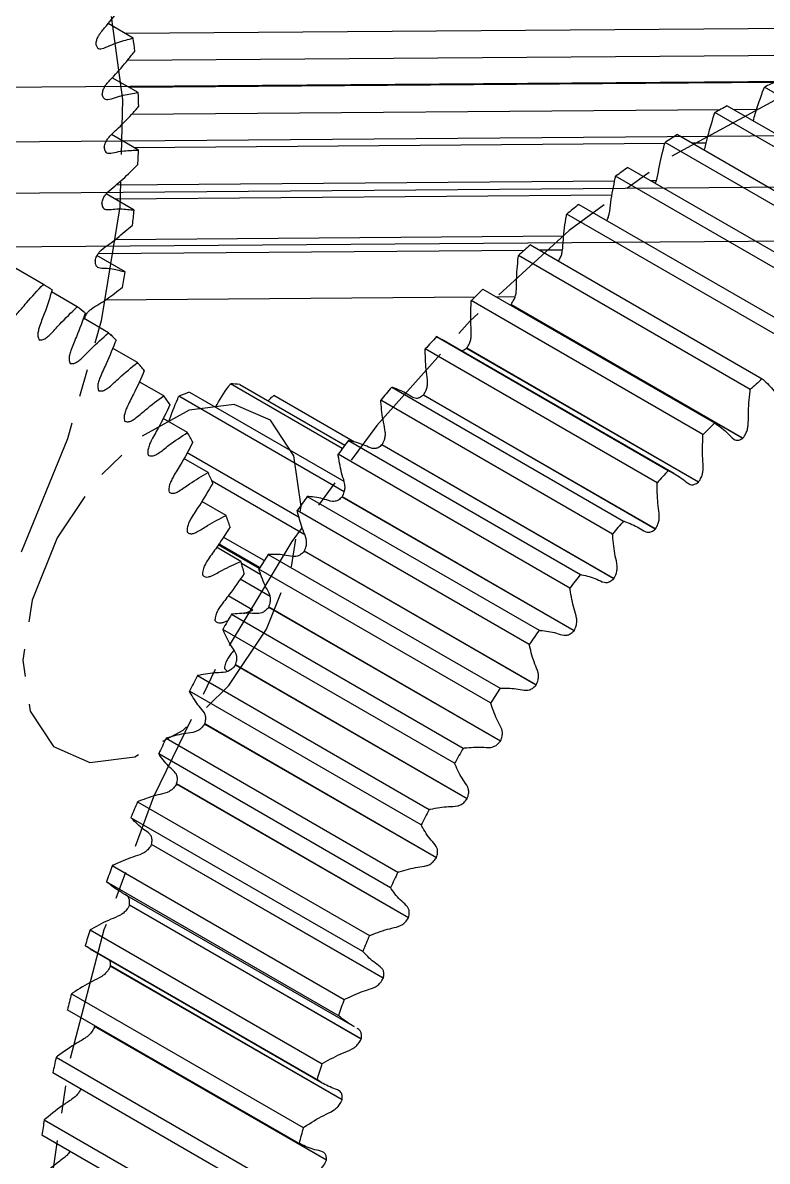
# Model space of a CAD drawing. Header units: millimetres. Extents: x 0 to 1189, y 0 to 841.
# Drawn here: x 622.8 to 690.9, y 403.9 to 508.1 of the extents above; entities that cross this region are included whole.
import ezdxf

# ---------------------------------------------------------------- set-up
doc = ezdxf.new("R2010")
doc.units = ezdxf.units.MM
doc.linetypes.add('CENTERX2', pattern=[20.32, 12.7, -2.54, 2.54, -2.54])

msp = doc.modelspace()

# ---------------------------------------------------------------- linework, layer by layer
at = {"color": 7, "linetype": 'Continuous', "lineweight": 25}
for p, q in [((632.89, 506.68), (630.59, 508.01)), ((632.13, 507.12), (775.05, 508.23)), ((632.36, 504.65), (699.39, 505.17)), ((633.34, 501.69), (630.97, 503.05)), ((691.56, 502.61), (632.53, 502.16)), ((711.86, 489.94), (690.64, 502.19)), ((686.56, 500.11), (632.72, 499.69)), ((687.24, 500.48), (708.45, 488.23)), ((689.94, 500.13), (687.86, 500.12)), ((707.32, 487.61), (686.1, 499.86)), ((633.37, 496.43), (630.91, 497.85)), ((681.53, 497.03), (632.97, 496.65)), ((702.77, 484.89), (681.56, 497.13)), ((682.69, 497.85), (703.9, 485.6)), ((685.3, 497.06), (684.07, 497.05)), ((624.67, 484.14), (603.45, 496.38)), ((698.25, 481.78), (677.03, 494.03)), ((678.16, 494.84), (699.37, 482.59)), ((676.94, 493.57), (631.29, 493.22)), ((680.76, 493.6), (680.3, 493.6)), ((632.97, 490.94), (630.41, 492.42)), ((676.71, 492.3), (631.23, 491.95)), ((673.66, 491.46), (694.87, 479.22)), ((693.76, 478.32), (672.55, 490.57)), ((631.22, 488.25), (672.29, 488.57)), ((669.23, 487.75), (690.44, 475.5)), ((632.16, 485.28), (629.57, 486.77)), ((629.7, 486.98), (668.7, 487.28)), ((689.35, 474.52), (668.13, 486.77)), ((670.02, 487.29), (672.16, 487.31)), ((627.76, 482.09), (625.4, 483.45)), ((664.88, 483.7), (686.09, 471.46)), ((630.33, 482.74), (664.17, 483)), ((685.02, 470.4), (663.81, 482.65)), ((666.07, 483.01), (667.84, 483.03)), ((688.66, 470.05), (667.45, 482.3)), ((688.68, 470.07), (667.46, 482.31)), ((630.63, 479.7), (628.32, 481.04)), ((630.94, 479.48), (630.75, 479.59)), ((660.64, 479.36), (681.85, 467.11)), ((633.28, 476.98), (631, 478.29)), ((680.82, 465.98), (659.6, 478.23)), ((682.35, 466.84), (661.14, 479.09)), ((684.6, 466.04), (663.39, 478.28)), ((684.62, 466.05), (663.4, 478.3)), ((635.68, 473.94), (633.44, 475.23)), ((638.02, 474.29), (652.17, 466.12)), ((652.02, 469.12), (641.78, 475.03)), ((642.63, 474.99), (652.26, 469.43)), ((656.54, 474.73), (677.75, 462.48)), ((680.67, 461.76), (659.46, 474.01)), ((652.2, 465.16), (637.07, 473.9)), ((653.13, 469.69), (645.74, 473.96)), ((676.75, 461.29), (655.54, 473.54)), ((680.66, 461.74), (659.45, 473.99)), ((637.84, 470.58), (635.61, 471.87)), ((652.59, 469.85), (673.8, 457.6)), ((676.86, 457.2), (655.64, 469.45)), ((676.87, 457.22), (655.66, 469.47)), ((639.74, 466.93), (637.52, 468.21)), ((637.82, 468.75), (648.08, 462.83)), ((672.84, 456.35), (651.63, 468.6)), ((648.58, 461.23), (640.11, 466.12)), ((648.81, 464.74), (670.03, 452.49)), ((673.22, 452.44), (652, 464.68)), ((673.23, 452.45), (652.01, 464.7)), ((641.38, 462.99), (639.16, 464.27)), ((669.12, 451.19), (647.9, 463.44)), ((644.87, 458.86), (641.13, 461.02)), ((642.74, 458.79), (640.52, 460.08)), ((644.42, 458.14), (640.67, 460.31)), ((644.48, 458.24), (640.73, 460.4)), ((645.24, 459.43), (666.45, 447.19)), ((669.75, 447.47), (648.54, 459.72)), ((669.76, 447.49), (648.55, 459.74)), ((642.79, 458.63), (644.57, 457.6)), ((665.59, 445.84), (644.38, 458.08)), ((645.41, 455.59), (642.67, 457.17)), ((643.83, 454.34), (641.58, 455.64)), ((643.01, 454.01), (643.83, 454.34)), ((666.49, 442.34), (645.28, 454.58)), ((666.5, 442.35), (645.29, 454.6)), ((641.88, 453.96), (663.09, 441.71)), ((662.29, 440.32), (641.08, 452.57)), ((663.44, 437.05), (642.23, 449.3)), ((663.45, 437.07), (642.24, 449.32)), ((638.76, 448.34), (659.97, 436.09)), ((641.23, 448.99), (641.44, 448.78)), ((659.23, 434.67), (638.02, 446.92)), ((660.63, 431.66), (639.42, 443.9)), ((660.64, 431.67), (639.43, 443.92)), ((635.89, 442.61), (657.1, 430.36)), ((656.43, 428.92), (635.22, 441.17)), ((658.08, 426.19), (636.86, 438.44)), ((658.07, 426.17), (636.86, 438.42)), ((633.29, 436.8), (654.5, 424.55)), ((653.9, 423.1), (632.68, 435.34)), ((655.78, 420.65), (634.56, 432.9)), ((655.77, 420.64), (634.56, 432.88)), ((630.97, 430.95), (652.18, 418.7)), ((651.65, 417.24), (630.44, 429.48)), ((631.87, 428.46), (653.09, 416.22)), ((653.74, 415.07), (632.53, 427.32)), ((653.75, 415.09), (632.54, 427.34)), ((628.95, 425.08), (650.16, 412.83)), ((649.7, 411.37), (628.49, 423.62)), ((628.95, 423.33), (650.16, 411.09)), ((652.01, 409.51), (630.79, 421.76)), ((652.01, 409.53), (630.8, 421.78)), ((627.23, 419.22), (648.44, 406.98)), ((648.06, 405.53), (626.85, 417.77)), ((650.56, 403.99), (629.35, 416.23)), ((650.57, 404.01), (629.36, 416.25)), ((625.83, 413.42), (647.04, 401.17)), ((646.74, 399.74), (625.53, 411.99)), ((624.75, 407.7), (645.96, 395.45)), ((645.75, 394.04), (624.53, 406.29))]:
    msp.add_line(p, q, dxfattribs=at)
at = {"color": 7, "linetype": 'Continuous'}
for p, q in [((779.86, 503.39), (539.6, 501.52)), ((548.09, 496.62), (788.35, 498.49)), ((536.29, 491.85), (776.54, 493.71)), ((785.03, 488.81), (544.77, 486.95))]:
    msp.add_line(p, q, dxfattribs=at)
at = {"color": 7, "linetype": 'CENTERX2', "flags": 128}
for points in [[(631.66, 491.25), (629.96, 480.79), (626.87, 470.01), (622.46, 459.23), (616.89, 448.78), (610.31, 438.99), (602.93, 430.14), (594.97, 422.5), (586.68, 416.32), (578.3, 411.77), (570.09, 408.99), (562.31, 408.08), (555.18, 409.04), (548.92, 411.87), (543.72, 416.46), (539.75, 422.69), (537.12, 430.36), (535.91, 439.24), (536.15, 449.06), (537.85, 459.52), (540.95, 470.3), (545.35, 481.07), (550.93, 491.52), (557.51, 501.32), (564.89, 510.16), (572.84, 517.8), (581.14, 523.98), (589.51, 528.53), (597.72, 531.31), (605.51, 532.23), (612.64, 531.26), (618.9, 528.43), (624.09, 523.84), (628.07, 517.61), (630.7, 509.94), (631.91, 501.06), (631.66, 491.25)], [(731.89, 498.7), (725.42, 502.9), (717.97, 505.27), (709.7, 505.73), (700.82, 504.29), (691.56, 500.97), (682.13, 495.86), (672.77, 489.08), (663.72, 480.81), (655.19, 471.24), (647.39, 460.61), (640.52, 449.18), (634.75, 437.24), (630.21, 425.07), (627.02, 412.98), (625.26, 401.26), (624.98, 390.21), (626.17, 380.1), (628.81, 371.16), (632.83, 363.63), (638.14, 357.7), (644.6, 353.49), (652.06, 351.13), (660.32, 350.67), (669.2, 352.11), (678.47, 355.43), (687.89, 360.54), (697.25, 367.31), (706.3, 375.59), (714.83, 385.16), (722.63, 395.78), (729.5, 407.21), (735.27, 419.16), (739.81, 431.32), (743, 443.42), (744.76, 455.13), (745.05, 466.18), (743.86, 476.3), (741.22, 485.23), (737.19, 492.76), (731.89, 498.7)], [(645.44, 471.7), (642.12, 473.15), (638, 472.62), (633.58, 470.18), (629.39, 466.12), (625.94, 460.94), (623.65, 455.25), (622.79, 449.75), (623.46, 445.09), (625.59, 441.84), (628.91, 440.4), (633.03, 440.92), (637.45, 443.36), (641.64, 447.42), (645.08, 452.6), (647.38, 458.29), (648.24, 463.8), (647.57, 468.45), (645.44, 471.7)]]:
    msp.add_lwpolyline(points, dxfattribs=at)
at = {"color": 7, "linetype": 'Continuous', "lineweight": 25, "flags": 128}
for points in [[(629.48, 506.02), (629.48, 506.02), (629.48, 506.02), (629.48, 506.02), (629.48, 506.02), (629.48, 506.03), (629.48, 506.03), (629.48, 506.03), (629.48, 506.03)], [(630.05, 501.45), (630.05, 501.45), (630.05, 501.45), (630.05, 501.46), (630.05, 501.46), (630.05, 501.46), (630.05, 501.46), (630.05, 501.46), (630.05, 501.47)], [(630.22, 496.62), (630.22, 496.62), (630.22, 496.62), (630.22, 496.62), (630.22, 496.62), (630.22, 496.63), (630.22, 496.63), (630.22, 496.63), (630.22, 496.63)], [(630, 491.56), (630, 491.56), (630, 491.56), (630, 491.56), (630, 491.56), (630, 491.57), (630, 491.57), (630, 491.57), (630.01, 491.57)], [(629.39, 486.31), (629.39, 486.31), (629.39, 486.32), (629.39, 486.32), (629.39, 486.32), (629.39, 486.32), (629.39, 486.33), (629.39, 486.33), (629.39, 486.33)], [(667.45, 482.3), (667.45, 482.3), (667.45, 482.3), (667.46, 482.3), (667.46, 482.3), (667.46, 482.31), (667.46, 482.31), (667.46, 482.31), (667.46, 482.31)], [(624.27, 479.06), (624.28, 479.06), (624.28, 479.06), (624.28, 479.06), (624.28, 479.06), (624.28, 479.06), (624.28, 479.06), (624.28, 479.05), (624.28, 479.05)], [(663.39, 478.28), (663.39, 478.28), (663.39, 478.28), (663.39, 478.29), (663.4, 478.29), (663.4, 478.29), (663.4, 478.29), (663.4, 478.29), (663.4, 478.3)], [(627.1, 476.9), (627.1, 476.9), (627.1, 476.9), (627.1, 476.9), (627.1, 476.9), (627.1, 476.9), (627.11, 476.9), (627.11, 476.89), (627.11, 476.89)], [(629.71, 474.42), (629.71, 474.42), (629.71, 474.42), (629.71, 474.42), (629.71, 474.42), (629.71, 474.41), (629.72, 474.41), (629.72, 474.41), (629.72, 474.41)], [(659.45, 473.99), (659.45, 473.99), (659.45, 473.99), (659.45, 474), (659.45, 474), (659.46, 474), (659.46, 474), (659.46, 474), (659.46, 474.01)], [(632.1, 471.63), (632.1, 471.62), (632.1, 471.62), (632.1, 471.62), (632.1, 471.62), (632.1, 471.62), (632.1, 471.62), (632.1, 471.62), (632.1, 471.62)], [(688.66, 470.05), (688.66, 470.05), (688.67, 470.06), (688.67, 470.06), (688.67, 470.06), (688.67, 470.06), (688.67, 470.06), (688.68, 470.06), (688.68, 470.07)], [(655.64, 469.45), (655.65, 469.45), (655.65, 469.45), (655.65, 469.46), (655.65, 469.46), (655.65, 469.46), (655.65, 469.46), (655.66, 469.46), (655.66, 469.47)], [(634.25, 468.53), (634.25, 468.53), (634.25, 468.53), (634.25, 468.53), (634.25, 468.52), (634.25, 468.52), (634.25, 468.52), (634.25, 468.52), (634.25, 468.52)], [(684.6, 466.04), (684.6, 466.04), (684.61, 466.04), (684.61, 466.04), (684.61, 466.04), (684.61, 466.04), (684.61, 466.05), (684.61, 466.05), (684.62, 466.05)], [(636.16, 465.14), (636.16, 465.14), (636.16, 465.14), (636.16, 465.14), (636.16, 465.14), (636.16, 465.14), (636.16, 465.14), (636.16, 465.13), (636.16, 465.13)], [(652, 464.68), (652, 464.69), (652.01, 464.69), (652.01, 464.69), (652.01, 464.69), (652.01, 464.69), (652.01, 464.7), (652.01, 464.7), (652.01, 464.7)], [(680.66, 461.74), (680.66, 461.75), (680.66, 461.75), (680.67, 461.75), (680.67, 461.75), (680.67, 461.75), (680.67, 461.76), (680.67, 461.76), (680.67, 461.76)], [(637.82, 461.48), (637.82, 461.48), (637.82, 461.48), (637.82, 461.48), (637.82, 461.48), (637.82, 461.48), (637.82, 461.48), (637.82, 461.47), (637.82, 461.47)], [(648.54, 459.72), (648.54, 459.72), (648.54, 459.72), (648.54, 459.72), (648.55, 459.73), (648.55, 459.73), (648.55, 459.73), (648.55, 459.73), (648.55, 459.74)], [(639.22, 457.56), (639.22, 457.56), (639.22, 457.56), (639.22, 457.56), (639.22, 457.56), (639.22, 457.56), (639.22, 457.55), (639.22, 457.55), (639.22, 457.55)], [(676.86, 457.2), (676.86, 457.21), (676.86, 457.21), (676.86, 457.21), (676.86, 457.21), (676.87, 457.21), (676.87, 457.22), (676.87, 457.22), (676.87, 457.22)], [(645.28, 454.58), (645.28, 454.58), (645.28, 454.59), (645.28, 454.59), (645.28, 454.59), (645.28, 454.59), (645.29, 454.59), (645.29, 454.6), (645.29, 454.6)], [(640.36, 453.4), (640.36, 453.4), (640.36, 453.39), (640.36, 453.39), (640.36, 453.39), (640.36, 453.39), (640.36, 453.39), (640.36, 453.39), (640.36, 453.38)], [(673.22, 452.44), (673.22, 452.44), (673.22, 452.44), (673.22, 452.44), (673.22, 452.45), (673.22, 452.45), (673.22, 452.45), (673.23, 452.45), (673.23, 452.45)], [(641.23, 449), (641.23, 449), (641.23, 449), (641.23, 449), (641.23, 449), (641.23, 449), (641.23, 448.99), (641.23, 448.99), (641.23, 448.99)], [(642.23, 449.3), (642.23, 449.3), (642.23, 449.3), (642.24, 449.31), (642.24, 449.31), (642.24, 449.31), (642.24, 449.31), (642.24, 449.31), (642.24, 449.32)], [(669.75, 447.47), (669.75, 447.47), (669.76, 447.48), (669.76, 447.48), (669.76, 447.48), (669.76, 447.48), (669.76, 447.49), (669.76, 447.49), (669.76, 447.49)], [(639.42, 443.9), (639.42, 443.91), (639.42, 443.91), (639.42, 443.91), (639.42, 443.91), (639.42, 443.91), (639.43, 443.92), (639.43, 443.92), (639.43, 443.92)], [(666.49, 442.34), (666.49, 442.34), (666.49, 442.34), (666.49, 442.34), (666.5, 442.34), (666.5, 442.35), (666.5, 442.35), (666.5, 442.35), (666.5, 442.35)], [(636.86, 438.42), (636.86, 438.42), (636.86, 438.42), (636.86, 438.43), (636.86, 438.43), (636.86, 438.43), (636.86, 438.43), (636.86, 438.44), (636.86, 438.44)], [(663.44, 437.05), (663.45, 437.06), (663.45, 437.06), (663.45, 437.06), (663.45, 437.06), (663.45, 437.06), (663.45, 437.07), (663.45, 437.07), (663.45, 437.07)], [(634.56, 432.88), (634.56, 432.88), (634.56, 432.89), (634.56, 432.89), (634.56, 432.89), (634.56, 432.89), (634.56, 432.9), (634.56, 432.9), (634.56, 432.9)], [(660.63, 431.66), (660.63, 431.66), (660.63, 431.66), (660.64, 431.66), (660.64, 431.67), (660.64, 431.67), (660.64, 431.67), (660.64, 431.67), (660.64, 431.67)], [(632.53, 427.32), (632.53, 427.32), (632.53, 427.32), (632.53, 427.32), (632.53, 427.33), (632.54, 427.33), (632.54, 427.33), (632.54, 427.33), (632.54, 427.34)], [(658.07, 426.17), (658.07, 426.18), (658.07, 426.18), (658.07, 426.18), (658.07, 426.18), (658.07, 426.19), (658.08, 426.19), (658.08, 426.19), (658.08, 426.19)], [(630.79, 421.76), (630.79, 421.76), (630.79, 421.76), (630.8, 421.77), (630.8, 421.77), (630.8, 421.77), (630.8, 421.77), (630.8, 421.77), (630.8, 421.78)], [(655.77, 420.64), (655.77, 420.64), (655.77, 420.64), (655.77, 420.64), (655.77, 420.64), (655.77, 420.65), (655.77, 420.65), (655.78, 420.65), (655.78, 420.65)], [(629.35, 416.23), (629.35, 416.24), (629.35, 416.24), (629.35, 416.24), (629.35, 416.24), (629.35, 416.25), (629.35, 416.25), (629.36, 416.25), (629.36, 416.25)], [(653.74, 415.07), (653.75, 415.07), (653.75, 415.08), (653.75, 415.08), (653.75, 415.08), (653.75, 415.08), (653.75, 415.09), (653.75, 415.09), (653.75, 415.09)], [(652.01, 409.51), (652.01, 409.51), (652.01, 409.52), (652.01, 409.52), (652.01, 409.52), (652.01, 409.52), (652.01, 409.53), (652.01, 409.53), (652.01, 409.53)], [(650.56, 403.99), (650.57, 403.99), (650.57, 403.99), (650.57, 404), (650.57, 404), (650.57, 404), (650.57, 404), (650.57, 404), (650.57, 404.01)]]:
    msp.add_lwpolyline(points, dxfattribs=at)
at = {"color": 7, "linetype": 'Continuous', "lineweight": 25}
for centre, radius, start, end in [((580, 499.47), 53.37, 6.4683, 7.7614), ((720.48, 438.87), 70, 114.2122, 115.2281), ((571.44, 498.8), 61.97, 1.5047, 2.6752), ((724.4, 431.08), 78.72, 118.1703, 119.1098), ((729.03, 423.22), 87.85, 121.8372, 122.7103), ((562.29, 498.84), 71.12, 356.9908, 358.0586), ((734.24, 415.49), 97.17, 125.2526, 126.069), ((552.94, 499.59), 80.5, 352.8499, 353.8331), ((739.86, 408.1), 106.45, 128.4535, 129.2217), ((745.68, 401.25), 115.44, 131.473, 132.2008), ((543.81, 500.97), 89.73, 349.0135, 349.928), ((607.65, 455.06), 33.68, 58.0738, 59.6587), ((751.46, 395.11), 123.87, 134.3411, 135.0354), ((607.33, 454.61), 34.24, 51.8118, 53.3796), ((606.44, 453.57), 35.61, 45.6772, 47.2045), ((756.96, 389.81), 131.51, 137.0846, 137.7518), ((604.83, 452.07), 37.81, 39.7533, 41.2207), ((766.89, 389.01), 115.44, 131.473, 132.2008), ((643.22, 460.24), 14.98, 110.3197, 114.2499), ((641.84, 466.63), 8.4, 84.6335, 90.4155), ((761.92, 385.45), 138.12, 139.728, 140.3738), ((602.43, 450.22), 40.85, 34.1034, 35.4971), ((772.67, 382.86), 123.87, 134.3411, 135.0354), ((599.13, 448.16), 44.73, 28.7684, 30.0802), ((766.11, 382.09), 143.49, 142.2933, 142.9229), ((594.91, 446.03), 49.46, 23.7679, 24.9948), ((778.17, 377.56), 131.51, 137.0846, 137.7518), ((769.3, 379.75), 147.45, 144.8011, 145.4193), ((589.76, 443.95), 55.02, 19.104, 20.2468), ((783.13, 373.2), 138.12, 139.728, 140.3738), ((771.32, 378.4), 149.87, 147.2704, 147.882), ((583.69, 442.05), 61.38, 14.7658, 15.8282), ((787.32, 369.84), 143.49, 142.2933, 142.9229), ((772, 377.98), 150.68, 149.7198, 150.3292), ((790.52, 367.5), 147.45, 144.8011, 145.4193), ((771.27, 378.38), 149.84, 152.1671, 152.7787), ((792.53, 366.16), 149.87, 147.2704, 147.882), ((769.07, 379.46), 147.39, 154.6302, 155.2486), ((793.22, 365.73), 150.68, 149.7198, 150.3292), ((765.42, 381.06), 143.41, 157.1274, 157.7572), ((792.48, 366.13), 149.84, 152.1671, 152.7787), ((760.39, 383.01), 138.01, 159.6777, 160.3237), ((790.28, 367.21), 147.39, 154.6302, 155.2486), ((754.11, 385.13), 131.39, 162.3011, 162.9687), ((786.63, 368.81), 143.41, 157.1274, 157.7572), ((746.76, 387.24), 123.73, 165.0194, 165.7143), ((781.61, 370.77), 138.01, 159.6777, 160.3237), ((738.53, 389.17), 115.28, 167.8564, 168.5848), ((775.33, 372.89), 131.39, 162.3011, 162.9687), ((729.68, 390.77), 106.29, 170.8383, 171.6073), ((767.97, 374.99), 123.73, 165.0194, 165.7143)]:
    msp.add_arc(centre, radius, start, end, dxfattribs=at)
for points, knots in [([(629.48, 506.03), (629.48, 506.16), (629.5, 506.38), (629.62, 506.73), (629.92, 507.24), (630.67, 508.05), (631.48, 509.14), (632.07, 509.98), (632.27, 510.25)], [0, 0, 0, 0, 0.082891, 0.151221, 0.215025, 0.411238, 0.806944, 1, 1, 1, 1]), ([(629.48, 506.02), (629.52, 505.93), (629.6, 505.78), (629.8, 505.69), (630.18, 505.72), (631, 506.14), (631.95, 506.43), (632.66, 506.62), (632.89, 506.68)], [0, 0, 0, 0, 0.082891, 0.151221, 0.215025, 0.411238, 0.806944, 1, 1, 1, 1]), ([(630.05, 501.47), (630.06, 501.59), (630.09, 501.83), (630.24, 502.18), (630.56, 502.66), (631.34, 503.41), (632.2, 504.44), (632.83, 505.23), (633.04, 505.49)], [0, 0, 0, 0, 0.082891, 0.151221, 0.215025, 0.411238, 0.806944, 1, 1, 1, 1]), ([(689.61, 499.1), (689.68, 499.32), (689.97, 500.29), (690.32, 501.32), (690.62, 502.14), (690.64, 502.19)], [0, 0, 0, 0, 0.2100592, 0.9475895, 1, 1, 1, 1]), ([(630.05, 501.45), (630.08, 501.36), (630.15, 501.19), (630.33, 501.06), (630.69, 501.04), (631.51, 501.37), (632.43, 501.55), (633.11, 501.66), (633.34, 501.69)], [0, 0, 0, 0, 0.082891, 0.151221, 0.215025, 0.411238, 0.806944, 1, 1, 1, 1]), ([(630.22, 496.63), (630.25, 496.76), (630.3, 497), (630.46, 497.35), (630.81, 497.81), (631.61, 498.49), (632.51, 499.44), (633.17, 500.18), (633.38, 500.42)], [0, 0, 0, 0, 0.082891, 0.151221, 0.215025, 0.411238, 0.806944, 1, 1, 1, 1]), ([(685.15, 496.43), (685.23, 496.76), (685.5, 497.84), (685.83, 498.99), (686.09, 499.8), (686.1, 499.86)], [0, 0, 0, 0, 0.2918684, 0.9530173, 1, 1, 1, 1]), ([(680.68, 493.38), (680.71, 493.46), (680.87, 493.91), (681.01, 495.09), (681.33, 496.27), (681.54, 497.08), (681.56, 497.13)], [0, 0, 0, 0, 0.060892, 0.359231, 0.957487, 1, 1, 1, 1]), ([(630.22, 496.62), (630.25, 496.51), (630.3, 496.33), (630.46, 496.17), (630.8, 496.1), (631.6, 496.34), (632.49, 496.4), (633.15, 496.42), (633.37, 496.43)], [0, 0, 0, 0, 0.082891, 0.151221, 0.215025, 0.411238, 0.806944, 1, 1, 1, 1]), ([(630.01, 491.57), (630.04, 491.71), (630.11, 491.95), (630.29, 492.29), (630.66, 492.72), (631.47, 493.32), (632.4, 494.2), (633.08, 494.88), (633.31, 495.1)], [0, 0, 0, 0, 0.0828911, 0.1512207, 0.2150246, 0.4112384, 0.8069438, 1, 1, 1, 1]), ([(676.22, 489.98), (676.26, 490.06), (676.36, 490.25), (676.5, 490.82), (676.61, 492.01), (676.85, 493.18), (677.02, 493.98), (677.03, 494.03)], [0, 0, 0, 0, 0.052186, 0.140741, 0.413713, 0.961101, 1, 1, 1, 1]), ([(630, 491.56), (630.02, 491.45), (630.05, 491.25), (630.19, 491.06), (630.51, 490.95), (631.29, 491.08), (632.14, 491.03), (632.77, 490.96), (632.97, 490.94)], [0, 0, 0, 0, 0.082891, 0.151221, 0.215025, 0.411238, 0.806944, 1, 1, 1, 1]), ([(671.79, 486.27), (671.83, 486.32), (671.95, 486.49), (672.08, 486.81), (672.21, 487.43), (672.24, 488.58), (672.41, 489.73), (672.54, 490.52), (672.55, 490.57)], [0, 0, 0, 0, 0.041143, 0.125898, 0.207567, 0.459309, 0.964127, 1, 1, 1, 1]), ([(629.39, 486.33), (629.44, 486.46), (629.52, 486.71), (629.72, 487.04), (630.1, 487.44), (630.93, 487.96), (631.88, 488.75), (632.58, 489.37), (632.81, 489.57)], [0, 0, 0, 0, 0.082891, 0.151221, 0.215025, 0.411238, 0.806944, 1, 1, 1, 1]), ([(667.46, 482.31), (667.56, 482.45), (667.73, 482.7), (667.89, 483.11), (667.98, 483.72), (667.94, 484.83), (668.05, 485.95), (668.13, 486.72), (668.13, 486.77)], [0, 0, 0, 0, 0.094465, 0.174507, 0.251634, 0.489377, 0.966121, 1, 1, 1, 1]), ([(629.39, 486.31), (629.4, 486.2), (629.41, 485.99), (629.53, 485.77), (629.83, 485.61), (630.57, 485.65), (631.38, 485.48), (631.97, 485.33), (632.16, 485.28)], [0, 0, 0, 0, 0.082891, 0.151221, 0.215025, 0.411238, 0.806944, 1, 1, 1, 1]), ([(621.26, 480.88), (621.37, 480.89), (621.59, 480.92), (621.94, 481.14), (622.45, 481.64), (623.31, 482.72), (624.14, 483.59), (624.67, 484.14)], [0, 0, 0, 0, 0.101639, 0.189476, 0.275249, 0.539056, 1, 1, 1, 1]), ([(625.46, 483.65), (625.24, 482.92), (624.89, 481.77), (624.36, 480.49), (624.17, 479.79), (624.14, 479.38), (624.23, 479.17), (624.27, 479.06)], [0, 0, 0, 0, 0.460944, 0.724751, 0.810524, 0.898361, 1, 1, 1, 1]), ([(628.39, 480.95), (628.45, 481.08), (628.54, 481.33), (628.76, 481.64), (629.16, 482.01), (629.98, 482.44), (630.94, 483.14), (631.66, 483.69), (631.9, 483.87)], [0, 0, 0, 0, 0.082891, 0.151221, 0.215025, 0.411238, 0.806944, 1, 1, 1, 1]), ([(663.4, 478.3), (663.49, 478.44), (663.66, 478.69), (663.79, 479.11), (663.85, 479.7), (663.73, 480.76), (663.78, 481.85), (663.81, 482.6), (663.81, 482.65)], [0, 0, 0, 0, 0.094465, 0.174507, 0.251634, 0.489377, 0.966121, 1, 1, 1, 1]), ([(624.28, 479.05), (624.4, 479.06), (624.61, 479.06), (624.96, 479.25), (625.48, 479.73), (626.37, 480.76), (627.22, 481.57), (627.76, 482.09)], [0, 0, 0, 0, 0.101639, 0.189476, 0.275249, 0.539056, 1, 1, 1, 1]), ([(628.5, 481.52), (628.24, 480.79), (627.84, 479.64), (627.26, 478.36), (627.04, 477.66), (626.99, 477.24), (627.06, 477.02), (627.1, 476.9)], [0, 0, 0, 0, 0.460944, 0.724751, 0.810524, 0.898361, 1, 1, 1, 1]), ([(627.11, 476.89), (627.22, 476.89), (627.42, 476.87), (627.77, 477.04), (628.3, 477.48), (629.22, 478.46), (630.08, 479.22), (630.63, 479.7)], [0, 0, 0, 0, 0.101639, 0.189476, 0.275249, 0.539056, 1, 1, 1, 1]), ([(661.12, 479.07), (661, 479.15), (660.84, 479.25), (660.67, 479.34), (660.64, 479.36)], [0, 0, 0, 0, 0.8185, 1, 1, 1, 1]), ([(631.32, 479.05), (631.03, 478.32), (630.58, 477.17), (629.95, 475.91), (629.69, 475.21), (629.62, 474.78), (629.68, 474.54), (629.71, 474.42)], [0, 0, 0, 0, 0.4609436, 0.7247515, 0.8105241, 0.8983614, 1, 1, 1, 1]), ([(659.46, 474.01), (659.54, 474.15), (659.7, 474.42), (659.81, 474.83), (659.83, 475.4), (659.64, 476.41), (659.62, 477.46), (659.6, 478.18), (659.6, 478.23)], [0, 0, 0, 0, 0.094465, 0.174507, 0.251634, 0.489377, 0.966121, 1, 1, 1, 1]), ([(663.39, 478.28), (663.27, 478.2), (663.1, 478.08), (662.94, 478.07), (662.89, 478.07)], [0, 0, 0, 0, 0.690246, 1, 1, 1, 1]), ([(629.72, 474.41), (629.82, 474.39), (630.02, 474.36), (630.36, 474.5), (630.9, 474.9), (631.84, 475.83), (632.72, 476.53), (633.28, 476.98)], [0, 0, 0, 0, 0.101639, 0.189476, 0.275249, 0.539056, 1, 1, 1, 1]), ([(633.9, 476.25), (633.59, 475.52), (633.08, 474.38), (632.41, 473.14), (632.12, 472.44), (632.03, 472), (632.07, 471.76), (632.1, 471.63)], [0, 0, 0, 0, 0.460944, 0.724751, 0.810524, 0.898361, 1, 1, 1, 1]), ([(690.44, 475.5), (690.47, 475.48), (690.85, 475.13), (691.42, 474.61), (691.88, 473.88), (692.21, 473.65), (692.49, 473.62), (692.7, 473.72), (692.82, 473.77)], [0, 0, 0, 0, 0.033879, 0.510623, 0.748366, 0.825493, 0.905535, 1, 1, 1, 1]), ([(640.41, 472.91), (640.79, 473.57), (641.22, 474.3), (641.73, 474.96), (641.78, 475.03)], [0, 0, 0, 0, 0.894384, 1, 1, 1, 1]), ([(659.45, 473.99), (659.33, 473.91), (659.11, 473.75), (658.81, 473.69), (658.41, 473.78), (657.77, 474.27), (657.06, 474.54), (656.57, 474.72), (656.54, 474.73)], [0, 0, 0, 0, 0.094465, 0.174507, 0.251634, 0.489377, 0.966121, 1, 1, 1, 1]), ([(688.68, 470.07), (688.77, 470.2), (688.95, 470.45), (689.1, 470.86), (689.19, 471.47), (689.15, 472.58), (689.26, 473.7), (689.34, 474.47), (689.35, 474.52)], [0, 0, 0, 0, 0.094465, 0.174507, 0.251634, 0.489377, 0.966121, 1, 1, 1, 1]), ([(632.1, 471.62), (632.2, 471.59), (632.39, 471.53), (632.73, 471.65), (633.27, 472.01), (634.23, 472.88), (635.12, 473.53), (635.68, 473.94)], [0, 0, 0, 0, 0.101639, 0.189476, 0.275249, 0.539056, 1, 1, 1, 1]), ([(636.25, 473.12), (635.9, 472.4), (635.35, 471.27), (634.63, 470.06), (634.32, 469.37), (634.21, 468.92), (634.23, 468.67), (634.25, 468.53)], [0, 0, 0, 0, 0.460944, 0.724751, 0.810524, 0.898361, 1, 1, 1, 1]), ([(636.15, 471.56), (636.39, 472.26), (636.65, 473.05), (637.03, 473.82), (637.07, 473.9)], [0, 0, 0, 0, 0.8960907, 1, 1, 1, 1]), ([(645.24, 473.48), (645.34, 473.6), (645.5, 473.77), (645.68, 473.91), (645.74, 473.96)], [0, 0, 0, 0, 0.639625, 1, 1, 1, 1]), ([(655.66, 469.47), (655.73, 469.61), (655.88, 469.88), (655.97, 470.29), (655.95, 470.85), (655.69, 471.79), (655.6, 472.8), (655.54, 473.49), (655.54, 473.54)], [0, 0, 0, 0, 0.094465, 0.174507, 0.251634, 0.489377, 0.966121, 1, 1, 1, 1]), ([(686.09, 471.46), (686.12, 471.44), (686.54, 471.14), (687.16, 470.7), (687.69, 470.05), (688.04, 469.86), (688.33, 469.87), (688.55, 469.99), (688.66, 470.05)], [0, 0, 0, 0, 0.033879, 0.510623, 0.748366, 0.825493, 0.905535, 1, 1, 1, 1]), ([(634.25, 468.52), (634.35, 468.48), (634.53, 468.41), (634.87, 468.49), (635.41, 468.82), (636.38, 469.63), (637.27, 470.21), (637.84, 470.58)], [0, 0, 0, 0, 0.101639, 0.189476, 0.275249, 0.539056, 1, 1, 1, 1]), ([(655.64, 469.45), (655.53, 469.36), (655.32, 469.18), (655.01, 469.09), (654.59, 469.14), (653.89, 469.54), (653.14, 469.72), (652.62, 469.84), (652.59, 469.85)], [0, 0, 0, 0, 0.094465, 0.174507, 0.251634, 0.489377, 0.966121, 1, 1, 1, 1]), ([(684.62, 466.05), (684.71, 466.19), (684.87, 466.45), (685, 466.86), (685.06, 467.45), (684.95, 468.51), (684.99, 469.61), (685.02, 470.35), (685.02, 470.4)], [0, 0, 0, 0, 0.094465, 0.174507, 0.251634, 0.489377, 0.966121, 1, 1, 1, 1]), ([(638.34, 469.69), (637.97, 468.98), (637.38, 467.87), (636.61, 466.68), (636.27, 466), (636.14, 465.55), (636.15, 465.29), (636.16, 465.14)], [0, 0, 0, 0, 0.460944, 0.724751, 0.810524, 0.898361, 1, 1, 1, 1]), ([(652.01, 464.7), (652.08, 464.85), (652.21, 465.13), (652.28, 465.53), (652.23, 466.06), (651.9, 466.94), (651.74, 467.9), (651.64, 468.55), (651.63, 468.6)], [0, 0, 0, 0, 0.094465, 0.174507, 0.251634, 0.489377, 0.966121, 1, 1, 1, 1]), ([(636.16, 465.13), (636.25, 465.08), (636.42, 464.99), (636.75, 465.05), (637.29, 465.34), (638.28, 466.08), (639.17, 466.6), (639.74, 466.93)], [0, 0, 0, 0, 0.101639, 0.189476, 0.275249, 0.539056, 1, 1, 1, 1]), ([(681.85, 467.11), (681.88, 467.09), (682.34, 466.86), (683.01, 466.5), (683.6, 465.93), (683.97, 465.79), (684.27, 465.82), (684.49, 465.96), (684.6, 466.04)], [0, 0, 0, 0, 0.033879, 0.510623, 0.748366, 0.825493, 0.905535, 1, 1, 1, 1]), ([(640.18, 465.96), (639.78, 465.27), (639.14, 464.18), (638.34, 463.02), (637.97, 462.36), (637.82, 461.91), (637.82, 461.63), (637.82, 461.48)], [0, 0, 0, 0, 0.460944, 0.724751, 0.810524, 0.898361, 1, 1, 1, 1]), ([(680.67, 461.76), (680.76, 461.9), (680.91, 462.17), (681.02, 462.58), (681.04, 463.16), (680.86, 464.16), (680.83, 465.21), (680.82, 465.93), (680.82, 465.98)], [0, 0, 0, 0, 0.094465, 0.174507, 0.251634, 0.489377, 0.966121, 1, 1, 1, 1]), ([(652, 464.68), (651.89, 464.58), (651.68, 464.39), (651.36, 464.27), (650.93, 464.28), (650.18, 464.58), (649.39, 464.68), (648.85, 464.74), (648.81, 464.74)], [0, 0, 0, 0, 0.0944645, 0.1745068, 0.2516337, 0.4893772, 0.9661215, 1, 1, 1, 1]), ([(637.82, 461.47), (637.91, 461.41), (638.07, 461.3), (638.39, 461.33), (638.92, 461.58), (639.92, 462.25), (640.81, 462.71), (641.38, 462.99)], [0, 0, 0, 0, 0.101639, 0.189476, 0.275249, 0.539056, 1, 1, 1, 1]), ([(648.55, 459.74), (648.61, 459.89), (648.73, 460.17), (648.77, 460.56), (648.69, 461.06), (648.29, 461.87), (648.06, 462.78), (647.91, 463.39), (647.9, 463.44)], [0, 0, 0, 0, 0.094465, 0.174507, 0.251634, 0.489377, 0.966121, 1, 1, 1, 1]), ([(641.75, 461.96), (641.32, 461.28), (640.65, 460.21), (639.81, 459.1), (639.42, 458.45), (639.25, 458), (639.23, 457.71), (639.22, 457.56)], [0, 0, 0, 0, 0.460944, 0.724751, 0.810524, 0.898361, 1, 1, 1, 1]), ([(677.75, 462.48), (677.78, 462.47), (678.27, 462.29), (678.98, 462.02), (679.62, 461.54), (680.02, 461.44), (680.33, 461.5), (680.54, 461.66), (680.66, 461.74)], [0, 0, 0, 0, 0.033879, 0.510623, 0.748366, 0.825493, 0.905535, 1, 1, 1, 1]), ([(676.87, 457.22), (676.95, 457.37), (677.09, 457.64), (677.18, 458.04), (677.16, 458.6), (676.91, 459.55), (676.81, 460.55), (676.75, 461.24), (676.75, 461.29)], [0, 0, 0, 0, 0.0944645, 0.1745068, 0.2516337, 0.4893772, 0.9661215, 1, 1, 1, 1]), ([(648.54, 459.72), (648.43, 459.61), (648.23, 459.41), (647.91, 459.25), (647.46, 459.21), (646.66, 459.43), (645.84, 459.43), (645.28, 459.43), (645.24, 459.43)], [0, 0, 0, 0, 0.094465, 0.174507, 0.251634, 0.489377, 0.966121, 1, 1, 1, 1]), ([(639.22, 457.55), (639.3, 457.48), (639.45, 457.35), (639.76, 457.36), (640.29, 457.56), (641.3, 458.16), (642.18, 458.55), (642.74, 458.79)], [0, 0, 0, 0, 0.101639, 0.189476, 0.275249, 0.539056, 1, 1, 1, 1]), ([(643.04, 457.69), (642.59, 457.03), (641.89, 456), (641.02, 454.93), (640.6, 454.29), (640.41, 453.84), (640.38, 453.55), (640.36, 453.4)], [0, 0, 0, 0, 0.460944, 0.724751, 0.810524, 0.898361, 1, 1, 1, 1]), ([(645.29, 454.6), (645.34, 454.75), (645.45, 455.03), (645.47, 455.41), (645.34, 455.89), (644.88, 456.62), (644.59, 457.47), (644.39, 458.04), (644.38, 458.08)], [0, 0, 0, 0, 0.0944645, 0.1745068, 0.2516337, 0.4893772, 0.9661215, 1, 1, 1, 1]), ([(673.8, 457.6), (673.83, 457.59), (674.35, 457.48), (675.1, 457.29), (675.8, 456.9), (676.22, 456.84), (676.53, 456.94), (676.74, 457.11), (676.86, 457.2)], [0, 0, 0, 0, 0.033879, 0.510623, 0.748366, 0.825493, 0.905535, 1, 1, 1, 1]), ([(673.23, 452.45), (673.3, 452.6), (673.43, 452.88), (673.49, 453.28), (673.44, 453.81), (673.12, 454.69), (672.95, 455.65), (672.85, 456.31), (672.84, 456.35)], [0, 0, 0, 0, 0.094465, 0.174507, 0.251634, 0.489377, 0.966121, 1, 1, 1, 1]), ([(645.28, 454.58), (645.17, 454.46), (644.97, 454.25), (644.65, 454.07), (644.19, 453.98), (643.36, 454.1), (642.5, 454.02), (641.92, 453.96), (641.88, 453.96)], [0, 0, 0, 0, 0.094465, 0.174507, 0.251634, 0.489377, 0.966121, 1, 1, 1, 1]), ([(640.36, 453.38), (640.44, 453.31), (640.57, 453.16), (640.87, 453.14), (641.21, 453.23), (641.44, 453.35), (641.57, 453.41)], [0, 0, 0, 0, 0.267769, 0.499178, 0.725148, 1, 1, 1, 1]), ([(642.24, 449.32), (642.29, 449.47), (642.38, 449.75), (642.37, 450.12), (642.22, 450.56), (641.69, 451.22), (641.34, 452), (641.1, 452.53), (641.08, 452.57)], [0, 0, 0, 0, 0.094465, 0.174507, 0.251634, 0.489377, 0.966121, 1, 1, 1, 1]), ([(670.03, 452.49), (670.06, 452.49), (670.6, 452.43), (671.39, 452.33), (672.14, 452.03), (672.58, 452.02), (672.89, 452.15), (673.1, 452.34), (673.22, 452.44)], [0, 0, 0, 0, 0.033879, 0.510623, 0.748366, 0.825493, 0.905535, 1, 1, 1, 1]), ([(669.76, 447.49), (669.83, 447.64), (669.94, 447.92), (669.99, 448.31), (669.9, 448.82), (669.51, 449.63), (669.28, 450.53), (669.13, 451.15), (669.12, 451.19)], [0, 0, 0, 0, 0.094465, 0.174507, 0.251634, 0.489377, 0.966121, 1, 1, 1, 1]), ([(642.1, 450.66), (641.99, 450.53), (641.79, 450.29), (641.52, 449.9), (641.31, 449.46), (641.26, 449.16), (641.23, 449)], [0, 0, 0, 0, 0.267914, 0.496046, 0.729669, 1, 1, 1, 1]), ([(642.23, 449.3), (642.13, 449.18), (641.94, 448.95), (641.62, 448.74), (641.14, 448.6), (640.28, 448.63), (639.4, 448.46), (638.8, 448.34), (638.76, 448.34)], [0, 0, 0, 0, 0.094465, 0.174507, 0.251634, 0.489377, 0.966121, 1, 1, 1, 1]), ([(666.45, 447.19), (666.49, 447.19), (667.05, 447.19), (667.88, 447.18), (668.67, 446.97), (669.12, 447.01), (669.44, 447.16), (669.64, 447.36), (669.75, 447.47)], [0, 0, 0, 0, 0.033879, 0.510623, 0.748366, 0.825493, 0.905535, 1, 1, 1, 1]), ([(639.43, 443.92), (639.47, 444.07), (639.54, 444.35), (639.51, 444.7), (639.32, 445.11), (638.74, 445.69), (638.32, 446.4), (638.04, 446.89), (638.02, 446.92)], [0, 0, 0, 0, 0.094465, 0.174507, 0.251634, 0.489377, 0.966121, 1, 1, 1, 1]), ([(666.5, 442.35), (666.56, 442.5), (666.66, 442.78), (666.68, 443.16), (666.56, 443.64), (666.1, 444.38), (665.8, 445.22), (665.61, 445.8), (665.59, 445.84)], [0, 0, 0, 0, 0.094465, 0.174507, 0.251634, 0.489377, 0.966121, 1, 1, 1, 1]), ([(639.42, 443.9), (639.32, 443.77), (639.14, 443.53), (638.82, 443.3), (638.34, 443.12), (637.44, 443.05), (636.54, 442.8), (635.93, 442.62), (635.89, 442.61)], [0, 0, 0, 0, 0.094465, 0.174507, 0.251634, 0.489377, 0.966121, 1, 1, 1, 1]), ([(663.09, 441.71), (663.13, 441.71), (663.72, 441.77), (664.57, 441.85), (665.4, 441.73), (665.87, 441.82), (666.18, 442), (666.38, 442.22), (666.49, 442.34)], [0, 0, 0, 0, 0.033879, 0.510623, 0.748366, 0.825493, 0.905535, 1, 1, 1, 1]), ([(636.86, 438.44), (636.9, 438.59), (636.95, 438.86), (636.9, 439.2), (636.68, 439.57), (636.04, 440.06), (635.56, 440.7), (635.24, 441.14), (635.22, 441.17)], [0, 0, 0, 0, 0.094465, 0.174507, 0.251634, 0.489377, 0.966121, 1, 1, 1, 1]), ([(663.45, 437.07), (663.5, 437.22), (663.59, 437.5), (663.59, 437.87), (663.43, 438.32), (662.91, 438.97), (662.55, 439.75), (662.31, 440.29), (662.29, 440.32)], [0, 0, 0, 0, 0.094465, 0.174507, 0.251634, 0.489377, 0.966121, 1, 1, 1, 1]), ([(636.86, 438.42), (636.76, 438.28), (636.59, 438.03), (636.28, 437.78), (635.79, 437.55), (634.86, 437.39), (633.95, 437.05), (633.33, 436.82), (633.29, 436.8)], [0, 0, 0, 0, 0.0944645, 0.1745068, 0.2516337, 0.4893772, 0.9661215, 1, 1, 1, 1]), ([(659.97, 436.09), (660.01, 436.1), (660.61, 436.22), (661.49, 436.39), (662.36, 436.36), (662.83, 436.49), (663.15, 436.7), (663.34, 436.93), (663.44, 437.05)], [0, 0, 0, 0, 0.033879, 0.510623, 0.748366, 0.825493, 0.905535, 1, 1, 1, 1]), ([(634.56, 432.9), (634.59, 433.05), (634.63, 433.32), (634.56, 433.63), (634.3, 433.97), (633.61, 434.37), (633.07, 434.93), (632.71, 435.32), (632.68, 435.34)], [0, 0, 0, 0, 0.094465, 0.174507, 0.251634, 0.489377, 0.966121, 1, 1, 1, 1]), ([(660.64, 431.67), (660.68, 431.83), (660.76, 432.1), (660.73, 432.46), (660.54, 432.87), (659.95, 433.44), (659.53, 434.15), (659.25, 434.64), (659.23, 434.67)], [0, 0, 0, 0, 0.094465, 0.174507, 0.251634, 0.489377, 0.966121, 1, 1, 1, 1]), ([(634.56, 432.88), (634.47, 432.74), (634.3, 432.48), (634, 432.2), (633.51, 431.93), (632.56, 431.68), (631.64, 431.26), (631.01, 430.97), (630.97, 430.95)], [0, 0, 0, 0, 0.094465, 0.174507, 0.251634, 0.489377, 0.966121, 1, 1, 1, 1]), ([(657.1, 430.36), (657.14, 430.37), (657.76, 430.55), (658.65, 430.81), (659.55, 430.87), (660.03, 431.05), (660.35, 431.29), (660.53, 431.53), (660.63, 431.66)], [0, 0, 0, 0, 0.033879, 0.510623, 0.748366, 0.825493, 0.905535, 1, 1, 1, 1]), ([(631.87, 428.46), (631.81, 428.5), (631.34, 428.78), (630.86, 429.13), (630.46, 429.46), (630.44, 429.48)], [0, 0, 0, 0, 0.1218229, 0.9417352, 1, 1, 1, 1]), ([(632.54, 427.34), (632.55, 427.48), (632.58, 427.74), (632.48, 428.04), (632.33, 428.21), (632.21, 428.27), (632.16, 428.3)], [0, 0, 0, 0, 0.305929, 0.565151, 0.814931, 1, 1, 1, 1]), ([(658.08, 426.19), (658.11, 426.34), (658.17, 426.62), (658.12, 426.95), (657.89, 427.33), (657.25, 427.82), (656.77, 428.45), (656.45, 428.89), (656.43, 428.92)], [0, 0, 0, 0, 0.094465, 0.174507, 0.251634, 0.489377, 0.966121, 1, 1, 1, 1]), ([(632.53, 427.32), (632.45, 427.17), (632.3, 426.91), (632, 426.6), (631.51, 426.3), (630.54, 425.95), (629.62, 425.45), (628.99, 425.1), (628.95, 425.08)], [0, 0, 0, 0, 0.094465, 0.174507, 0.251634, 0.489377, 0.966121, 1, 1, 1, 1]), ([(654.5, 424.55), (654.54, 424.57), (655.16, 424.81), (656.08, 425.15), (657, 425.31), (657.49, 425.53), (657.8, 425.79), (657.98, 426.04), (658.07, 426.17)], [0, 0, 0, 0, 0.033879, 0.510623, 0.748366, 0.825493, 0.905535, 1, 1, 1, 1]), ([(628.96, 423.35), (628.83, 423.42), (628.67, 423.5), (628.52, 423.6), (628.49, 423.62)], [0, 0, 0, 0, 0.810279, 1, 1, 1, 1]), ([(655.78, 420.65), (655.8, 420.8), (655.84, 421.07), (655.77, 421.39), (655.51, 421.72), (654.82, 422.13), (654.28, 422.69), (653.92, 423.07), (653.9, 423.1)], [0, 0, 0, 0, 0.094465, 0.174507, 0.251634, 0.489377, 0.966121, 1, 1, 1, 1]), ([(630.8, 421.78), (630.81, 421.92), (630.82, 422.13), (630.76, 422.26), (630.74, 422.3)], [0, 0, 0, 0, 0.701558, 1, 1, 1, 1]), ([(630.79, 421.76), (630.72, 421.61), (630.58, 421.34), (630.29, 421.02), (629.8, 420.67), (628.82, 420.24), (627.9, 419.65), (627.27, 419.25), (627.23, 419.22)], [0, 0, 0, 0, 0.094465, 0.174507, 0.251634, 0.489377, 0.966121, 1, 1, 1, 1]), ([(652.18, 418.7), (652.23, 418.72), (652.85, 419.01), (653.77, 419.44), (654.72, 419.69), (655.21, 419.95), (655.52, 420.24), (655.68, 420.5), (655.77, 420.64)], [0, 0, 0, 0, 0.033879, 0.510623, 0.748366, 0.825493, 0.905535, 1, 1, 1, 1]), ([(653.09, 416.22), (653.03, 416.25), (652.55, 416.53), (652.08, 416.88), (651.68, 417.22), (651.65, 417.24)], [0, 0, 0, 0, 0.121823, 0.941735, 1, 1, 1, 1]), ([(629.35, 416.23), (629.28, 416.08), (629.15, 415.81), (628.87, 415.47), (628.39, 415.08), (627.41, 414.56), (626.49, 413.9), (625.87, 413.45), (625.83, 413.42)], [0, 0, 0, 0, 0.094465, 0.174507, 0.251634, 0.489377, 0.966121, 1, 1, 1, 1]), ([(653.75, 415.09), (653.77, 415.23), (653.79, 415.5), (653.69, 415.79), (653.54, 415.96), (653.42, 416.02), (653.37, 416.05)], [0, 0, 0, 0, 0.3059294, 0.5651513, 0.8149315, 1, 1, 1, 1]), ([(650.16, 412.83), (650.2, 412.85), (650.83, 413.2), (651.76, 413.71), (652.72, 414.05), (653.21, 414.36), (653.51, 414.66), (653.66, 414.93), (653.74, 415.07)], [0, 0, 0, 0, 0.0338785, 0.5106228, 0.7483663, 0.8254932, 0.9055355, 1, 1, 1, 1]), ([(628.09, 410.51), (628.06, 410.45), (627.98, 410.26), (627.77, 409.99), (627.3, 409.57), (626.31, 408.96), (625.41, 408.23), (624.79, 407.73), (624.75, 407.7)], [0, 0, 0, 0, 0.039817, 0.12469, 0.206471, 0.458562, 0.964077, 1, 1, 1, 1]), ([(652.01, 409.53), (652.02, 409.67), (652.03, 409.93), (651.91, 410.2), (651.6, 410.45), (650.81, 410.68), (650.17, 411.07), (649.73, 411.35), (649.7, 411.37)], [0, 0, 0, 0, 0.094465, 0.174507, 0.251634, 0.489377, 0.966121, 1, 1, 1, 1]), ([(648.44, 406.98), (648.48, 407), (649.11, 407.41), (650.04, 407.99), (651.01, 408.42), (651.5, 408.77), (651.79, 409.09), (651.93, 409.36), (652.01, 409.51)], [0, 0, 0, 0, 0.033879, 0.510623, 0.748366, 0.825493, 0.905535, 1, 1, 1, 1]), ([(650.57, 404.01), (650.57, 404.14), (650.56, 404.39), (650.42, 404.64), (650.08, 404.85), (649.25, 404.98), (648.56, 405.29), (648.1, 405.51), (648.06, 405.53)], [0, 0, 0, 0, 0.094465, 0.174507, 0.251634, 0.489377, 0.966121, 1, 1, 1, 1]), ([(627.1, 404.81), (627.05, 404.74), (626.94, 404.56), (626.51, 404.16), (625.54, 403.47), (624.65, 402.67), (624.04, 402.12), (624, 402.09)], [0, 0, 0, 0, 0.050768, 0.139456, 0.412837, 0.961043, 1, 1, 1, 1]), ([(647.04, 401.17), (647.08, 401.2), (647.71, 401.66), (648.63, 402.32), (649.61, 402.84), (650.09, 403.22), (650.37, 403.56), (650.5, 403.84), (650.56, 403.99)], [0, 0, 0, 0, 0.033879, 0.510623, 0.748366, 0.825493, 0.905535, 1, 1, 1, 1])]:
    msp.add_open_spline(points, degree=3, knots=knots, dxfattribs=at)

doc.saveas('drawing.dxf')
